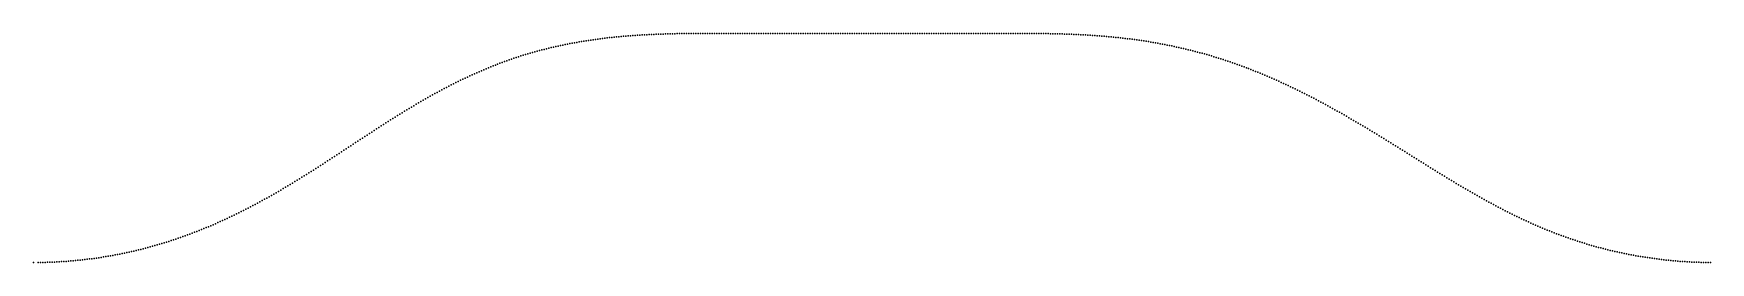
# Model space of a CAD drawing. Header units: metres. Extents: x 0 to 360, y 0 to 49.
import ezdxf

# ---------------------------------------------------------------- set-up
doc = ezdxf.new("R2010")
doc.units = ezdxf.units.M

msp = doc.modelspace()

# ---------------------------------------------------------------- linework, layer by layer
for p in [(113.5, 46.74), (114, 46.85), (114.5, 46.95), (115, 47.05), (115.5, 47.14), (116, 47.24), (116.5, 47.33), (117, 47.41), (117.5, 47.5), (118, 47.58), (118.5, 47.66), (119, 47.74), (119.5, 47.82), (120, 47.89), (120.5, 47.96), (121, 48.03), (121.5, 48.1), (122, 48.16), (122.5, 48.22), (123, 48.28), (123.5, 48.34), (124, 48.39), (124.5, 48.45), (125, 48.5), (125.5, 48.54), (126, 48.59), (126.5, 48.64), (127, 48.68), (127.5, 48.72), (128, 48.76), (128.5, 48.79), (129, 48.83), (129.5, 48.86), (130, 48.89), (130.5, 48.92), (131, 48.95), (131.5, 48.98), (132, 49), (132.5, 49.03), (133, 49.05), (133.5, 49.07), (134, 49.09), (134.5, 49.11), (135, 49.12), (135.5, 49.14), (136, 49.15), (136.5, 49.17), (137, 49.18), (137.5, 49.19), (138, 49.2), (138.5, 49.21), (139, 49.22), (139.5, 49.22), (140, 49.23), (140.5, 49.23), (141, 49.24), (141.5, 49.24), (142, 49.24), (142.5, 49.24), (143, 49.24), (143.5, 49.24), (144, 49.24), (144.5, 49.24), (145, 49.24), (145.5, 49.24), (146, 49.24), (146.5, 49.24), (147, 49.24), (147.5, 49.24), (148, 49.24), (148.5, 49.24), (149, 49.24), (149.5, 49.24), (150, 49.24), (150.5, 49.24), (151, 49.24), (151.5, 49.24), (152, 49.24), (152.5, 49.24), (153, 49.24), (153.5, 49.24), (154, 49.24), (154.5, 49.24), (155, 49.24), (155.5, 49.24), (156, 49.24), (156.5, 49.24), (157, 49.24), (157.5, 49.24), (158, 49.24), (158.5, 49.24), (159, 49.24), (159.5, 49.24), (160, 49.24), (160.5, 49.24), (161, 49.24), (161.5, 49.24), (162, 49.24), (162.5, 49.24), (163, 49.24), (163.5, 49.24), (164, 49.24), (164.5, 49.24), (165, 49.24), (165.5, 49.24), (166, 49.24), (166.5, 49.24), (167, 49.24), (167.5, 49.24), (168, 49.24), (168.5, 49.24), (169, 49.24), (169.5, 49.24), (170, 49.24), (170.5, 49.24), (171, 49.24), (171.5, 49.24), (172, 49.24), (172.5, 49.24), (173, 49.24), (173.5, 49.24), (174, 49.24), (174.5, 49.24), (175, 49.24), (175.5, 49.24), (176, 49.24), (176.5, 49.24), (177, 49.24), (177.5, 49.24), (178, 49.24), (178.5, 49.24), (179, 49.24), (179.5, 49.24), (180, 49.24), (180.5, 49.24), (181, 49.24), (181.5, 49.24), (182, 49.24), (182.5, 49.24), (183, 49.24), (183.5, 49.24), (184, 49.24), (184.5, 49.24), (185, 49.24), (185.5, 49.24), (186, 49.24), (186.5, 49.24), (187, 49.24), (187.5, 49.24), (188, 49.24), (188.5, 49.24), (189, 49.24), (189.5, 49.24), (190, 49.24), (190.5, 49.24), (191, 49.24), (191.5, 49.24), (192, 49.24), (192.5, 49.24), (193, 49.24), (193.5, 49.24), (194, 49.24), (194.5, 49.24), (195, 49.24), (195.5, 49.24), (196, 49.24), (196.5, 49.24), (197, 49.24), (197.5, 49.24), (198, 49.24), (198.5, 49.24), (199, 49.24), (199.5, 49.24), (200, 49.24), (200.5, 49.24), (201, 49.24), (201.5, 49.24), (202, 49.24), (202.5, 49.24), (203, 49.24), (203.5, 49.24), (204, 49.24), (204.5, 49.24), (205, 49.24), (205.5, 49.24), (206, 49.24), (206.5, 49.24), (207, 49.24), (207.5, 49.24), (208, 49.24), (208.5, 49.24), (209, 49.24), (209.5, 49.24), (210, 49.24), (210.5, 49.24), (211, 49.24), (211.5, 49.24), (212, 49.24), (212.5, 49.24), (213, 49.24), (213.5, 49.24), (214, 49.24), (214.5, 49.24), (215, 49.23), (215.5, 49.23), (216, 49.22), (216.5, 49.22), (217, 49.21), (217.5, 49.2), (218, 49.19), (218.5, 49.18), (219, 49.17), (219.5, 49.16), (220, 49.15), (220.5, 49.13), (221, 49.11), (221.5, 49.1), (222, 49.08), (222.5, 49.06), (223, 49.04), (223.5, 49.01), (224, 48.99), (224.5, 48.97), (225, 48.94), (225.5, 48.91), (226, 48.88), (226.5, 48.85), (227, 48.82), (227.5, 48.78), (228, 48.75), (228.5, 48.71), (229, 48.67), (229.5, 48.63), (230, 48.58), (230.5, 48.54), (231, 48.49), (231.5, 48.44), (232, 48.39), (232.5, 48.34), (233, 48.29), (233.5, 48.23), (234, 48.17), (234.5, 48.11), (235, 48.05), (235.5, 47.99), (236, 47.92), (236.5, 47.85), (237, 47.78), (237.5, 47.71), (238, 47.63), (238.5, 47.56), (239, 47.48), (239.5, 47.39), (240, 47.31), (240.5, 47.22), (241, 47.13), (241.5, 47.04), (242, 46.95), (242.5, 46.85), (243, 46.75), (101, 43.21), (101.5, 43.39), (102, 43.56), (102.5, 43.74), (103, 43.91), (103.5, 44.07), (104, 44.24), (104.5, 44.4), (105, 44.55), (105.5, 44.71), (106, 44.86), (106.5, 45), (107, 45.15), (107.5, 45.29), (108, 45.42), (108.5, 45.56), (109, 45.69), (109.5, 45.82), (110, 45.94), (110.5, 46.07), (111, 46.19), (111.5, 46.3), (112, 46.42), (112.5, 46.53), (113, 46.64), (243.5, 46.65), (244, 46.55), (244.5, 46.44), (245, 46.33), (245.5, 46.22), (246, 46.11), (246.5, 45.99), (247, 45.88), (247.5, 45.75), (248, 45.63), (248.5, 45.5), (249, 45.38), (249.5, 45.24), (250, 45.11), (250.5, 44.97), (251, 44.83), (251.5, 44.69), (252, 44.55), (252.5, 44.4), (253, 44.25), (253.5, 44.1), (254, 43.94), (254.5, 43.78), (255, 43.62), (255.5, 43.46), (256, 43.29), (92.5, 39.65), (93, 39.88), (93.5, 40.12), (94, 40.35), (94.5, 40.57), (95, 40.79), (95.5, 41.01), (96, 41.23), (96.5, 41.44), (97, 41.65), (97.5, 41.86), (98, 42.06), (98.5, 42.26), (99, 42.46), (99.5, 42.65), (100, 42.84), (100.5, 43.02), (256.5, 43.12), (257, 42.95), (257.5, 42.78), (258, 42.6), (258.5, 42.42), (259, 42.24), (259.5, 42.06), (260, 41.87), (260.5, 41.68), (261, 41.48), (261.5, 41.29), (262, 41.09), (262.5, 40.89), (263, 40.68), (263.5, 40.48), (264, 40.27), (264.5, 40.06), (265, 39.84), (265.5, 39.63), (85.5, 36.03), (86, 36.31), (86.5, 36.58), (87, 36.85), (87.5, 37.12), (88, 37.39), (88.5, 37.65), (89, 37.91), (89.5, 38.17), (90, 38.42), (90.5, 38.68), (91, 38.92), (91.5, 39.17), (92, 39.41), (266, 39.41), (266.5, 39.18), (267, 38.96), (267.5, 38.73), (268, 38.5), (268.5, 38.27), (269, 38.04), (269.5, 37.8), (270, 37.56), (270.5, 37.32), (271, 37.07), (271.5, 36.83), (272, 36.58), (272.5, 36.33), (273, 36.07), (79.5, 32.51), (80, 32.81), (80.5, 33.12), (81, 33.42), (81.5, 33.72), (82, 34.02), (82.5, 34.31), (83, 34.6), (83.5, 34.89), (84, 35.18), (84.5, 35.47), (85, 35.75), (273.5, 35.82), (274, 35.56), (274.5, 35.3), (275, 35.03), (275.5, 34.77), (276, 34.5), (276.5, 34.23), (277, 33.96), (277.5, 33.69), (278, 33.41), (278.5, 33.13), (279, 32.86), (279.5, 32.57), (74, 29.04), (74.5, 29.36), (75, 29.68), (75.5, 30), (76, 30.32), (76.5, 30.64), (77, 30.95), (77.5, 31.27), (78, 31.58), (78.5, 31.89), (79, 32.2), (280, 32.29), (280.5, 32.01), (281, 31.72), (281.5, 31.43), (282, 31.14), (282.5, 30.85), (283, 30.56), (283.5, 30.27), (284, 29.97), (284.5, 29.68), (285, 29.38), (285.5, 29.08), (286, 28.78), (68.5, 25.44), (69, 25.77), (69.5, 26.1), (70, 26.43), (70.5, 26.75), (71, 27.08), (71.5, 27.41), (72, 27.74), (72.5, 28.06), (73, 28.39), (73.5, 28.71), (286.5, 28.48), (287, 28.17), (287.5, 27.87), (288, 27.56), (288.5, 27.26), (289, 26.95), (289.5, 26.64), (290, 26.33), (290.5, 26.02), (291, 25.71), (291.5, 25.4), (63, 21.83), (63.5, 22.15), (64, 22.48), (64.5, 22.81), (65, 23.13), (65.5, 23.46), (66, 23.79), (66.5, 24.12), (67, 24.45), (67.5, 24.78), (68, 25.11), (292, 25.09), (292.5, 24.78), (293, 24.47), (293.5, 24.15), (294, 23.84), (294.5, 23.53), (295, 23.21), (295.5, 22.9), (296, 22.58), (296.5, 22.27), (297, 21.96), (297.5, 21.64), (57, 18.01), (57.5, 18.32), (58, 18.63), (58.5, 18.94), (59, 19.26), (59.5, 19.58), (60, 19.89), (60.5, 20.21), (61, 20.53), (61.5, 20.86), (62, 21.18), (62.5, 21.5), (298, 21.33), (298.5, 21.02), (299, 20.71), (299.5, 20.39), (300, 20.08), (300.5, 19.77), (301, 19.46), (301.5, 19.15), (302, 18.85), (302.5, 18.54), (303, 18.23), (51, 14.44), (51.5, 14.72), (52, 15.01), (52.5, 15.3), (53, 15.59), (53.5, 15.89), (54, 16.19), (54.5, 16.48), (55, 16.79), (55.5, 17.09), (56, 17.39), (56.5, 17.7), (303.5, 17.93), (304, 17.63), (304.5, 17.32), (305, 17.02), (305.5, 16.73), (306, 16.43), (306.5, 16.13), (307, 15.84), (307.5, 15.55), (308, 15.25), (308.5, 14.97), (309, 14.68), (309.5, 14.39), (44.5, 10.95), (45, 11.2), (45.5, 11.45), (46, 11.71), (46.5, 11.97), (47, 12.24), (47.5, 12.5), (48, 12.77), (48.5, 13.04), (49, 13.32), (49.5, 13.59), (50, 13.87), (50.5, 14.15), (310, 14.11), (310.5, 13.83), (311, 13.55), (311.5, 13.27), (312, 13), (312.5, 12.73), (313, 12.46), (313.5, 12.19), (314, 11.92), (314.5, 11.66), (315, 11.4), (315.5, 11.14), (316, 10.89), (36.5, 7.29), (37, 7.5), (37.5, 7.71), (38, 7.92), (38.5, 8.14), (39, 8.35), (39.5, 8.58), (40, 8.8), (40.5, 9.03), (41, 9.26), (41.5, 9.49), (42, 9.73), (42.5, 9.96), (43, 10.21), (43.5, 10.45), (44, 10.7), (316.5, 10.64), (317, 10.39), (317.5, 10.14), (318, 9.9), (318.5, 9.66), (319, 9.42), (319.5, 9.18), (320, 8.95), (320.5, 8.72), (321, 8.49), (321.5, 8.27), (322, 8.05), (322.5, 7.83), (323, 7.62), (323.5, 7.41), (324, 7.2), (26, 3.65), (26.5, 3.79), (27, 3.94), (27.5, 4.09), (28, 4.24), (28.5, 4.4), (29, 4.55), (29.5, 4.72), (30, 4.88), (30.5, 5.05), (31, 5.22), (31.5, 5.39), (32, 5.57), (32.5, 5.75), (33, 5.93), (33.5, 6.12), (34, 6.31), (34.5, 6.5), (35, 6.69), (35.5, 6.89), (36, 7.09), (324.5, 6.99), (325, 6.79), (325.5, 6.59), (326, 6.4), (326.5, 6.2), (327, 6.01), (327.5, 5.83), (328, 5.65), (328.5, 5.47), (329, 5.29), (329.5, 5.11), (330, 4.94), (330.5, 4.78), (331, 4.61), (331.5, 4.45), (332, 4.29), (332.5, 4.14), (333, 3.98), (333.5, 3.83), (334, 3.69), (1, 0.01), (1.5, 0.01), (2, 0.02), (2.5, 0.03), (3, 0.05), (3.5, 0.07), (4, 0.08), (4.5, 0.11), (5, 0.13), (5.5, 0.16), (6, 0.19), (6.5, 0.22), (7, 0.26), (7.5, 0.3), (8, 0.34), (8.5, 0.38), (9, 0.43), (9.5, 0.48), (10, 0.53), (10.5, 0.59), (11, 0.64), (11.5, 0.7), (12, 0.77), (12.5, 0.83), (13, 0.9), (13.5, 0.97), (14, 1.04), (14.5, 1.12), (15, 1.2), (15.5, 1.28), (16, 1.36), (16.5, 1.45), (17, 1.54), (17.5, 1.63), (18, 1.73), (18.5, 1.83), (19, 1.93), (19.5, 2.03), (20, 2.14), (20.5, 2.25), (21, 2.36), (21.5, 2.48), (22, 2.6), (22.5, 2.72), (23, 2.84), (23.5, 2.97), (24, 3.1), (24.5, 3.23), (25, 3.37), (25.5, 3.5), (334.5, 3.54), (335, 3.4), (335.5, 3.27), (336, 3.13), (336.5, 3), (337, 2.87), (337.5, 2.75), (338, 2.62), (338.5, 2.51), (339, 2.39), (339.5, 2.27), (340, 2.16), (340.5, 2.06), (341, 1.95), (341.5, 1.85), (342, 1.75), (342.5, 1.65), (343, 1.56), (343.5, 1.47), (344, 1.38), (344.5, 1.29), (345, 1.21), (345.5, 1.13), (346, 1.05), (346.5, 0.98), (347, 0.91), (347.5, 0.84), (348, 0.77), (348.5, 0.71), (349, 0.65), (349.5, 0.59), (350, 0.54), (350.5, 0.48), (351, 0.43), (351.5, 0.39), (352, 0.34), (352.5, 0.3), (353, 0.26), (353.5, 0.23), (354, 0.19), (354.5, 0.16), (355, 0.13), (355.5, 0.11), (356, 0.09), (356.5, 0.07), (357, 0.05), (357.5, 0.03), (358, 0.02), (358.5, 0.01), (359, 0.01), (359.5, 0), (0, 0)]:
    msp.add_point(p)

doc.saveas('drawing.dxf')
